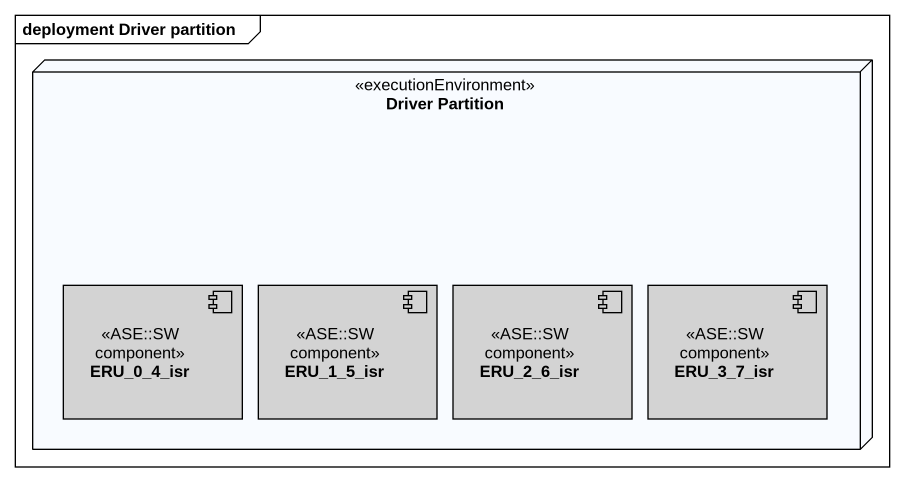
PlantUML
@startuml
mainframe deployment Driver partition
node "Driver Partition" as Driver_Partition <<executionEnvironment>> {
  component ERU_0_4_isr <<ASE::SW component>> #D3D3D3
  component ERU_1_5_isr <<ASE::SW component>> #D3D3D3
  component ERU_2_6_isr <<ASE::SW component>> #D3D3D3
  component ERU_3_7_isr <<ASE::SW component>> #D3D3D3
}
@enduml
